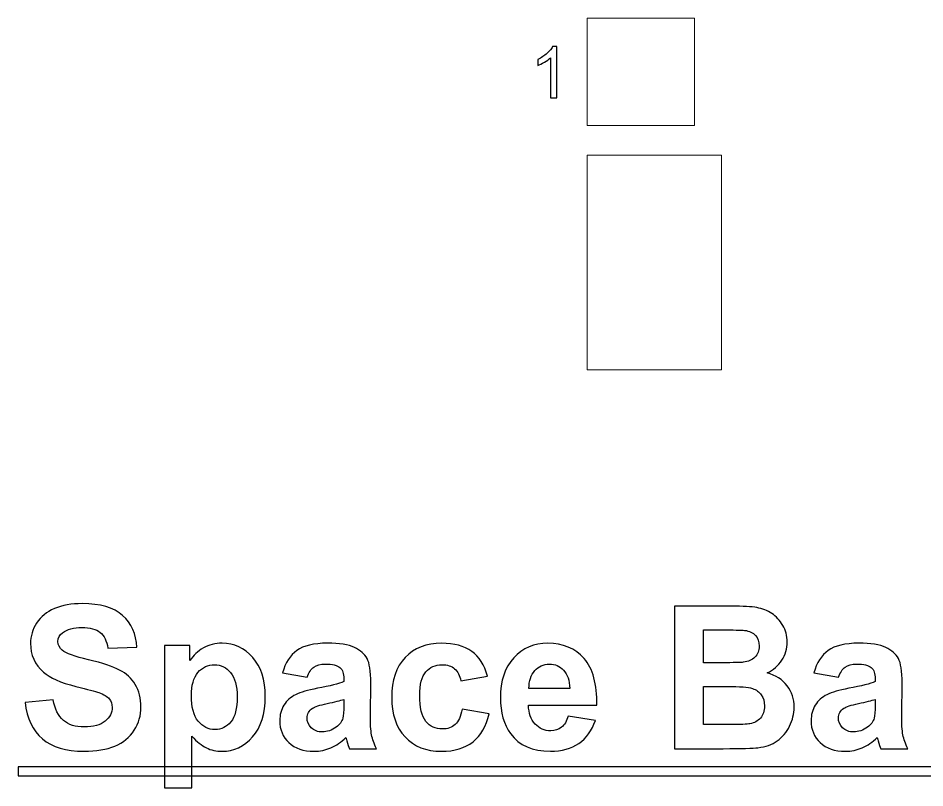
# Model space of a CAD drawing. Header units: millimetres. Extents: x -742 to 1487, y -1115 to 638.
# Drawn here: x -103.1 to 57.5, y -760.9 to -624.4 of the extents above; entities that cross this region are included whole.
import ezdxf

# ---------------------------------------------------------------- set-up
doc = ezdxf.new("R2010")
doc.units = ezdxf.units.MM
doc.layers.add('Layer 1', color=7, linetype='CONTINUOUS')

msp = doc.modelspace()

# ---------------------------------------------------------------- linework, layer by layer
at = {"layer": 'Layer 1', "color": 250, "lineweight": 9}
for points, knots in [([(-2.325, -643.437), (-2.325, -643.437), (-2.325, -624.387), (-2.325, -624.387), (-2.325, -624.387), (-2.325, -624.387), (16.725, -624.387), (16.725, -624.387), (16.725, -624.387), (16.725, -624.387), (16.725, -643.437), (16.725, -643.437), (16.725, -643.437), (16.725, -643.437), (-2.325, -643.437), (-2.325, -643.437)], [0, 0, 0, 0, 0.2, 0.2, 0.2, 0.2, 0.4, 0.4, 0.4, 0.4, 0.6, 0.6, 0.6, 0.6, 1, 1, 1, 1]), ([(-7.696, -638.545), (-7.696, -638.545), (-8.813, -638.545), (-8.813, -638.545), (-8.813, -638.545), (-8.813, -638.545), (-8.813, -631.429), (-8.813, -631.429), (-8.813, -631.429), (-9.082, -631.687), (-9.435, -631.943), (-9.871, -632.2), (-9.871, -632.2), (-10.308, -632.456), (-10.701, -632.648), (-11.048, -632.775), (-11.048, -632.775), (-11.048, -632.775), (-11.048, -631.696), (-11.048, -631.696), (-11.048, -631.696), (-10.424, -631.404), (-9.878, -631.048), (-9.41, -630.629), (-9.41, -630.629), (-8.942, -630.212), (-8.61, -629.808), (-8.415, -629.414), (-8.415, -629.414), (-8.415, -629.414), (-7.696, -629.414), (-7.696, -629.414), (-7.696, -629.414), (-7.696, -629.414), (-7.696, -638.545), (-7.696, -638.545)], [0, 0, 0, 0, 0.1, 0.1, 0.1, 0.1, 0.2, 0.2, 0.2, 0.2, 0.3, 0.3, 0.3, 0.3, 0.4, 0.4, 0.4, 0.4, 0.5, 0.5, 0.5, 0.5, 0.6, 0.6, 0.6, 0.6, 0.7, 0.7, 0.7, 0.7, 0.8, 0.8, 0.8, 0.8, 1, 1, 1, 1]), ([(-2.325, -686.765), (-2.325, -686.765), (21.488, -686.765), (21.488, -686.765), (21.488, -686.765), (21.488, -686.765), (21.488, -648.665), (21.488, -648.665), (21.488, -648.665), (21.488, -648.665), (-2.325, -648.665), (-2.325, -648.665), (-2.325, -648.665), (-2.325, -648.665), (-2.325, -686.765), (-2.325, -686.765)], [0, 0, 0, 0, 0.2, 0.2, 0.2, 0.2, 0.4, 0.4, 0.4, 0.4, 0.6, 0.6, 0.6, 0.6, 1, 1, 1, 1])]:
    msp.add_open_spline(points, degree=3, knots=knots, dxfattribs=at)
at = {"layer": 'Layer 1', "color": 250}
for points, knots in [([(-7.696, -638.545), (-7.696, -638.545), (-8.813, -638.545), (-8.813, -638.545), (-8.813, -638.545), (-8.813, -638.545), (-8.813, -631.429), (-8.813, -631.429), (-8.813, -631.429), (-9.082, -631.687), (-9.435, -631.943), (-9.871, -632.2), (-9.871, -632.2), (-10.308, -632.456), (-10.701, -632.648), (-11.048, -632.775), (-11.048, -632.775), (-11.048, -632.775), (-11.048, -631.696), (-11.048, -631.696), (-11.048, -631.696), (-10.424, -631.404), (-9.878, -631.048), (-9.41, -630.629), (-9.41, -630.629), (-8.942, -630.212), (-8.61, -629.808), (-8.415, -629.414), (-8.415, -629.414), (-8.415, -629.414), (-7.696, -629.414), (-7.696, -629.414), (-7.696, -629.414), (-7.696, -629.414), (-7.696, -638.545), (-7.696, -638.545)], [0, 0, 0, 0, 0.1, 0.1, 0.1, 0.1, 0.2, 0.2, 0.2, 0.2, 0.3, 0.3, 0.3, 0.3, 0.4, 0.4, 0.4, 0.4, 0.5, 0.5, 0.5, 0.5, 0.6, 0.6, 0.6, 0.6, 0.7, 0.7, 0.7, 0.7, 0.8, 0.8, 0.8, 0.8, 1, 1, 1, 1]), ([(-101.882, -745.727), (-101.882, -745.727), (-96.908, -745.233), (-96.908, -745.233), (-96.908, -745.233), (-96.608, -746.897), (-96.009, -748.114), (-95.097, -748.896), (-95.097, -748.896), (-94.186, -749.678), (-92.957, -750.066), (-91.411, -750.066), (-91.411, -750.066), (-89.776, -750.066), (-88.542, -749.719), (-87.713, -749.026), (-87.713, -749.026), (-86.884, -748.332), (-86.466, -747.52), (-86.466, -746.591), (-86.466, -746.591), (-86.466, -745.992), (-86.642, -745.486), (-86.989, -745.063), (-86.989, -745.063), (-87.336, -744.645), (-87.948, -744.281), (-88.818, -743.975), (-88.818, -743.975), (-89.412, -743.763), (-90.764, -743.399), (-92.881, -742.87), (-92.881, -742.87), (-95.603, -742.188), (-97.514, -741.353), (-98.613, -740.359), (-98.613, -740.359), (-100.16, -738.966), (-100.93, -737.266), (-100.93, -735.261), (-100.93, -735.261), (-100.93, -733.974), (-100.565, -732.763), (-99.842, -731.64), (-99.842, -731.64), (-99.113, -730.517), (-98.067, -729.664), (-96.697, -729.076), (-96.697, -729.076), (-95.327, -728.488), (-93.68, -728.194), (-91.74, -728.194), (-91.74, -728.194), (-88.583, -728.194), (-86.201, -728.894), (-84.608, -730.299), (-84.608, -730.299), (-83.009, -731.704), (-82.174, -733.574), (-82.092, -735.92), (-82.092, -735.92), (-82.092, -735.92), (-87.207, -736.096), (-87.207, -736.096), (-87.207, -736.096), (-87.424, -734.791), (-87.889, -733.856), (-88.6, -733.286), (-88.6, -733.286), (-89.312, -732.716), (-90.382, -732.427), (-91.805, -732.427), (-91.805, -732.427), (-93.275, -732.427), (-94.427, -732.733), (-95.256, -733.345), (-95.256, -733.345), (-95.791, -733.739), (-96.062, -734.262), (-96.062, -734.92), (-96.062, -734.92), (-96.062, -735.52), (-95.809, -736.032), (-95.303, -736.455), (-95.303, -736.455), (-94.662, -737.002), (-93.104, -737.566), (-90.629, -738.154), (-90.629, -738.154), (-88.154, -738.736), (-86.325, -739.348), (-85.143, -739.971), (-85.143, -739.971), (-83.955, -740.6), (-83.026, -741.453), (-82.356, -742.54), (-82.356, -742.54), (-81.686, -743.628), (-81.351, -744.969), (-81.351, -746.562), (-81.351, -746.562), (-81.351, -748.008), (-81.751, -749.367), (-82.556, -750.631), (-82.556, -750.631), (-83.362, -751.895), (-84.496, -752.836), (-85.966, -753.447), (-85.966, -753.447), (-87.436, -754.064), (-89.271, -754.37), (-91.464, -754.37), (-91.464, -754.37), (-94.656, -754.37), (-97.108, -753.635), (-98.819, -752.159), (-98.819, -752.159), (-100.53, -750.69), (-101.547, -748.543), (-101.882, -745.727)], [0, 0, 0, 0, 0.0322581, 0.0322581, 0.0322581, 0.0322581, 0.0645161, 0.0645161, 0.0645161, 0.0645161, 0.0967742, 0.0967742, 0.0967742, 0.0967742, 0.1290323, 0.1290323, 0.1290323, 0.1290323, 0.1612903, 0.1612903, 0.1612903, 0.1612903, 0.1935484, 0.1935484, 0.1935484, 0.1935484, 0.2258065, 0.2258065, 0.2258065, 0.2258065, 0.2580645, 0.2580645, 0.2580645, 0.2580645, 0.2903226, 0.2903226, 0.2903226, 0.2903226, 0.3225806, 0.3225806, 0.3225806, 0.3225806, 0.3548387, 0.3548387, 0.3548387, 0.3548387, 0.3870968, 0.3870968, 0.3870968, 0.3870968, 0.4193548, 0.4193548, 0.4193548, 0.4193548, 0.4516129, 0.4516129, 0.4516129, 0.4516129, 0.483871, 0.483871, 0.483871, 0.483871, 0.516129, 0.516129, 0.516129, 0.516129, 0.5483871, 0.5483871, 0.5483871, 0.5483871, 0.5806452, 0.5806452, 0.5806452, 0.5806452, 0.6129032, 0.6129032, 0.6129032, 0.6129032, 0.6451613, 0.6451613, 0.6451613, 0.6451613, 0.6774194, 0.6774194, 0.6774194, 0.6774194, 0.7096774, 0.7096774, 0.7096774, 0.7096774, 0.7419355, 0.7419355, 0.7419355, 0.7419355, 0.7741935, 0.7741935, 0.7741935, 0.7741935, 0.8064516, 0.8064516, 0.8064516, 0.8064516, 0.8387097, 0.8387097, 0.8387097, 0.8387097, 0.8709677, 0.8709677, 0.8709677, 0.8709677, 0.9032258, 0.9032258, 0.9032258, 0.9032258, 0.9354839, 0.9354839, 0.9354839, 0.9354839, 1, 1, 1, 1]), ([(13.199, -728.653), (13.199, -728.653), (23.301, -728.653), (23.301, -728.653), (23.301, -728.653), (25.305, -728.653), (26.793, -728.735), (27.775, -728.9), (27.775, -728.9), (28.763, -729.07), (29.639, -729.417), (30.415, -729.94), (30.415, -729.94), (31.191, -730.47), (31.838, -731.169), (32.355, -732.045), (32.355, -732.045), (32.873, -732.921), (33.131, -733.909), (33.131, -734.997), (33.131, -734.997), (33.131, -736.173), (32.814, -737.26), (32.179, -738.242), (32.179, -738.242), (31.544, -739.23), (30.679, -739.965), (29.592, -740.459), (29.592, -740.459), (31.126, -740.912), (32.302, -741.676), (33.131, -742.758), (33.131, -742.758), (33.954, -743.84), (34.366, -745.11), (34.366, -746.574), (34.366, -746.574), (34.366, -747.726), (34.101, -748.843), (33.566, -749.931), (33.566, -749.931), (33.031, -751.019), (32.302, -751.889), (31.373, -752.542), (31.373, -752.542), (30.45, -753.188), (29.309, -753.588), (27.951, -753.741), (27.951, -753.741), (27.105, -753.829), (25.053, -753.888), (21.801, -753.912), (21.801, -753.912), (21.801, -753.912), (13.199, -753.912), (13.199, -753.912), (13.199, -753.912), (13.199, -753.912), (13.199, -728.653), (13.199, -728.653)], [0, 0, 0, 0, 0.0625, 0.0625, 0.0625, 0.0625, 0.125, 0.125, 0.125, 0.125, 0.1875, 0.1875, 0.1875, 0.1875, 0.25, 0.25, 0.25, 0.25, 0.3125, 0.3125, 0.3125, 0.3125, 0.375, 0.375, 0.375, 0.375, 0.4375, 0.4375, 0.4375, 0.4375, 0.5, 0.5, 0.5, 0.5, 0.5625, 0.5625, 0.5625, 0.5625, 0.625, 0.625, 0.625, 0.625, 0.6875, 0.6875, 0.6875, 0.6875, 0.75, 0.75, 0.75, 0.75, 0.8125, 0.8125, 0.8125, 0.8125, 0.875, 0.875, 0.875, 0.875, 1, 1, 1, 1]), ([(18.315, -732.851), (18.315, -732.851), (18.315, -738.672), (18.315, -738.672), (18.315, -738.672), (18.315, -738.672), (21.654, -738.672), (21.654, -738.672), (21.654, -738.672), (23.636, -738.672), (24.87, -738.642), (25.352, -738.583), (25.352, -738.583), (26.223, -738.483), (26.911, -738.184), (27.41, -737.684), (27.41, -737.684), (27.91, -737.184), (28.157, -736.531), (28.157, -735.72), (28.157, -735.72), (28.157, -734.938), (27.94, -734.309), (27.51, -733.821), (27.51, -733.821), (27.081, -733.333), (26.44, -733.039), (25.594, -732.939), (25.594, -732.939), (25.088, -732.88), (23.636, -732.851), (21.243, -732.851), (21.243, -732.851), (21.243, -732.851), (18.315, -732.851), (18.315, -732.851)], [0, 0, 0, 0, 0.1, 0.1, 0.1, 0.1, 0.2, 0.2, 0.2, 0.2, 0.3, 0.3, 0.3, 0.3, 0.4, 0.4, 0.4, 0.4, 0.5, 0.5, 0.5, 0.5, 0.6, 0.6, 0.6, 0.6, 0.7, 0.7, 0.7, 0.7, 0.8, 0.8, 0.8, 0.8, 1, 1, 1, 1]), ([(-77.188, -735.602), (-77.188, -735.602), (-72.673, -735.602), (-72.673, -735.602), (-72.673, -735.602), (-72.673, -735.602), (-72.673, -738.289), (-72.673, -738.289), (-72.673, -738.289), (-72.085, -737.372), (-71.297, -736.631), (-70.297, -736.061), (-70.297, -736.061), (-69.298, -735.497), (-68.186, -735.214), (-66.969, -735.214), (-66.969, -735.214), (-64.847, -735.214), (-63.042, -736.049), (-61.56, -737.719), (-61.56, -737.719), (-60.078, -739.383), (-59.338, -741.711), (-59.338, -744.686), (-59.338, -744.686), (-59.338, -747.75), (-60.084, -750.125), (-61.578, -751.824), (-61.578, -751.824), (-63.071, -753.523), (-64.882, -754.37), (-67.01, -754.37), (-67.01, -754.37), (-68.022, -754.37), (-68.939, -754.17), (-69.762, -753.765), (-69.762, -753.765), (-70.579, -753.365), (-71.45, -752.677), (-72.355, -751.701), (-72.355, -751.701), (-72.355, -751.701), (-72.355, -760.861), (-72.355, -760.861), (-72.355, -760.861), (-72.355, -760.861), (-77.188, -760.861), (-77.188, -760.861), (-77.188, -760.861), (-77.188, -760.861), (-77.188, -735.602), (-77.188, -735.602)], [0, 0, 0, 0, 0.0714286, 0.0714286, 0.0714286, 0.0714286, 0.1428571, 0.1428571, 0.1428571, 0.1428571, 0.2142857, 0.2142857, 0.2142857, 0.2142857, 0.2857143, 0.2857143, 0.2857143, 0.2857143, 0.3571429, 0.3571429, 0.3571429, 0.3571429, 0.4285714, 0.4285714, 0.4285714, 0.4285714, 0.5, 0.5, 0.5, 0.5, 0.5714286, 0.5714286, 0.5714286, 0.5714286, 0.6428571, 0.6428571, 0.6428571, 0.6428571, 0.7142857, 0.7142857, 0.7142857, 0.7142857, 0.7857143, 0.7857143, 0.7857143, 0.7857143, 0.8571429, 0.8571429, 0.8571429, 0.8571429, 1, 1, 1, 1]), ([(-51.9, -741.247), (-51.9, -741.247), (-56.274, -740.471), (-56.274, -740.471), (-56.274, -740.471), (-55.78, -738.683), (-54.928, -737.36), (-53.723, -736.502), (-53.723, -736.502), (-52.517, -735.644), (-50.724, -735.214), (-48.349, -735.214), (-48.349, -735.214), (-46.191, -735.214), (-44.58, -735.467), (-43.521, -735.979), (-43.521, -735.979), (-42.469, -736.49), (-41.722, -737.137), (-41.293, -737.925), (-41.293, -737.925), (-40.864, -738.713), (-40.646, -740.153), (-40.646, -742.258), (-40.646, -742.258), (-40.646, -742.258), (-40.717, -747.903), (-40.717, -747.903), (-40.717, -747.903), (-40.717, -749.508), (-40.64, -750.695), (-40.487, -751.46), (-40.487, -751.46), (-40.335, -752.224), (-40.047, -753.041), (-39.623, -753.912), (-39.623, -753.912), (-39.623, -753.912), (-44.421, -753.912), (-44.421, -753.912), (-44.421, -753.912), (-44.544, -753.594), (-44.703, -753.124), (-44.885, -752.5), (-44.885, -752.5), (-44.962, -752.212), (-45.021, -752.024), (-45.056, -751.936), (-45.056, -751.936), (-45.879, -752.747), (-46.761, -753.353), (-47.702, -753.759), (-47.702, -753.759), (-48.643, -754.164), (-49.642, -754.37), (-50.706, -754.37), (-50.706, -754.37), (-52.582, -754.37), (-54.064, -753.859), (-55.145, -752.836), (-55.145, -752.836), (-56.227, -751.818), (-56.768, -750.525), (-56.768, -748.961), (-56.768, -748.961), (-56.768, -747.932), (-56.521, -747.009), (-56.027, -746.197), (-56.027, -746.197), (-55.533, -745.392), (-54.846, -744.769), (-53.952, -744.34), (-53.952, -744.34), (-53.064, -743.91), (-51.782, -743.534), (-50.107, -743.211), (-50.107, -743.211), (-47.849, -742.787), (-46.279, -742.388), (-45.409, -742.023), (-45.409, -742.023), (-45.409, -742.023), (-45.409, -741.535), (-45.409, -741.535), (-45.409, -741.535), (-45.409, -740.594), (-45.638, -739.924), (-46.097, -739.518), (-46.097, -739.518), (-46.561, -739.118), (-47.431, -738.919), (-48.707, -738.919), (-48.707, -738.919), (-49.572, -738.919), (-50.242, -739.089), (-50.724, -739.436), (-50.724, -739.436), (-51.212, -739.777), (-51.6, -740.383), (-51.9, -741.247)], [0, 0, 0, 0, 0.0384615, 0.0384615, 0.0384615, 0.0384615, 0.0769231, 0.0769231, 0.0769231, 0.0769231, 0.1153846, 0.1153846, 0.1153846, 0.1153846, 0.1538462, 0.1538462, 0.1538462, 0.1538462, 0.1923077, 0.1923077, 0.1923077, 0.1923077, 0.2307692, 0.2307692, 0.2307692, 0.2307692, 0.2692308, 0.2692308, 0.2692308, 0.2692308, 0.3076923, 0.3076923, 0.3076923, 0.3076923, 0.3461538, 0.3461538, 0.3461538, 0.3461538, 0.3846154, 0.3846154, 0.3846154, 0.3846154, 0.4230769, 0.4230769, 0.4230769, 0.4230769, 0.4615385, 0.4615385, 0.4615385, 0.4615385, 0.5, 0.5, 0.5, 0.5, 0.5384615, 0.5384615, 0.5384615, 0.5384615, 0.5769231, 0.5769231, 0.5769231, 0.5769231, 0.6153846, 0.6153846, 0.6153846, 0.6153846, 0.6538462, 0.6538462, 0.6538462, 0.6538462, 0.6923077, 0.6923077, 0.6923077, 0.6923077, 0.7307692, 0.7307692, 0.7307692, 0.7307692, 0.7692308, 0.7692308, 0.7692308, 0.7692308, 0.8076923, 0.8076923, 0.8076923, 0.8076923, 0.8461538, 0.8461538, 0.8461538, 0.8461538, 0.8846154, 0.8846154, 0.8846154, 0.8846154, 0.9230769, 0.9230769, 0.9230769, 0.9230769, 1, 1, 1, 1]), ([(-19.932, -741.035), (-19.932, -741.035), (-24.695, -741.882), (-24.695, -741.882), (-24.695, -741.882), (-24.854, -740.935), (-25.218, -740.224), (-25.788, -739.742), (-25.788, -739.742), (-26.359, -739.265), (-27.094, -739.024), (-27.999, -739.024), (-27.999, -739.024), (-29.204, -739.024), (-30.169, -739.442), (-30.886, -740.277), (-30.886, -740.277), (-31.603, -741.112), (-31.962, -742.505), (-31.962, -744.463), (-31.962, -744.463), (-31.962, -746.638), (-31.597, -748.173), (-30.868, -749.073), (-30.868, -749.073), (-30.139, -749.972), (-29.163, -750.419), (-27.94, -750.419), (-27.94, -750.419), (-27.023, -750.419), (-26.271, -750.154), (-25.688, -749.631), (-25.688, -749.631), (-25.101, -749.108), (-24.689, -748.208), (-24.448, -746.927), (-24.448, -746.927), (-24.448, -746.927), (-19.685, -747.738), (-19.685, -747.738), (-19.685, -747.738), (-20.179, -749.925), (-21.126, -751.577), (-22.525, -752.694), (-22.525, -752.694), (-23.925, -753.812), (-25.8, -754.37), (-28.158, -754.37), (-28.158, -754.37), (-30.827, -754.37), (-32.962, -753.523), (-34.549, -751.836), (-34.549, -751.836), (-36.142, -750.143), (-36.936, -747.803), (-36.936, -744.81), (-36.936, -744.81), (-36.936, -741.782), (-36.137, -739.43), (-34.543, -737.743), (-34.543, -737.743), (-32.95, -736.055), (-30.792, -735.214), (-28.07, -735.214), (-28.07, -735.214), (-25.847, -735.214), (-24.077, -735.696), (-22.76, -736.655), (-22.76, -736.655), (-21.449, -737.613), (-20.509, -739.071), (-19.932, -741.035)], [0, 0, 0, 0, 0.0526316, 0.0526316, 0.0526316, 0.0526316, 0.1052632, 0.1052632, 0.1052632, 0.1052632, 0.1578947, 0.1578947, 0.1578947, 0.1578947, 0.2105263, 0.2105263, 0.2105263, 0.2105263, 0.2631579, 0.2631579, 0.2631579, 0.2631579, 0.3157895, 0.3157895, 0.3157895, 0.3157895, 0.3684211, 0.3684211, 0.3684211, 0.3684211, 0.4210526, 0.4210526, 0.4210526, 0.4210526, 0.4736842, 0.4736842, 0.4736842, 0.4736842, 0.5263158, 0.5263158, 0.5263158, 0.5263158, 0.5789474, 0.5789474, 0.5789474, 0.5789474, 0.6315789, 0.6315789, 0.6315789, 0.6315789, 0.6842105, 0.6842105, 0.6842105, 0.6842105, 0.7368421, 0.7368421, 0.7368421, 0.7368421, 0.7894737, 0.7894737, 0.7894737, 0.7894737, 0.8421053, 0.8421053, 0.8421053, 0.8421053, 0.8947368, 0.8947368, 0.8947368, 0.8947368, 1, 1, 1, 1]), ([(-5.674, -748.126), (-5.674, -748.126), (-0.841, -748.937), (-0.841, -748.937), (-0.841, -748.937), (-1.459, -750.707), (-2.44, -752.054), (-3.775, -752.983), (-3.775, -752.983), (-5.116, -753.906), (-6.791, -754.37), (-8.796, -754.37), (-8.796, -754.37), (-11.977, -754.37), (-14.335, -753.329), (-15.858, -751.248), (-15.858, -751.248), (-17.063, -749.578), (-17.669, -747.473), (-17.669, -744.927), (-17.669, -744.927), (-17.669, -741.894), (-16.875, -739.512), (-15.293, -737.796), (-15.293, -737.796), (-13.712, -736.073), (-11.707, -735.214), (-9.284, -735.214), (-9.284, -735.214), (-6.568, -735.214), (-4.422, -736.114), (-2.846, -737.913), (-2.846, -737.913), (-1.276, -739.712), (-0.524, -742.47), (-0.594, -746.186), (-0.594, -746.186), (-0.594, -746.186), (-12.695, -746.186), (-12.695, -746.186), (-12.695, -746.186), (-12.659, -747.62), (-12.271, -748.737), (-11.524, -749.537), (-11.524, -749.537), (-10.784, -750.337), (-9.855, -750.737), (-8.749, -750.737), (-8.749, -750.737), (-7.991, -750.737), (-7.356, -750.531), (-6.844, -750.119), (-6.844, -750.119), (-6.327, -749.708), (-5.939, -749.043), (-5.674, -748.126)], [0, 0, 0, 0, 0.0666667, 0.0666667, 0.0666667, 0.0666667, 0.1333333, 0.1333333, 0.1333333, 0.1333333, 0.2, 0.2, 0.2, 0.2, 0.2666667, 0.2666667, 0.2666667, 0.2666667, 0.3333333, 0.3333333, 0.3333333, 0.3333333, 0.4, 0.4, 0.4, 0.4, 0.4666667, 0.4666667, 0.4666667, 0.4666667, 0.5333333, 0.5333333, 0.5333333, 0.5333333, 0.6, 0.6, 0.6, 0.6, 0.6666667, 0.6666667, 0.6666667, 0.6666667, 0.7333333, 0.7333333, 0.7333333, 0.7333333, 0.8, 0.8, 0.8, 0.8, 0.8666667, 0.8666667, 0.8666667, 0.8666667, 1, 1, 1, 1]), ([(42.239, -741.247), (42.239, -741.247), (37.864, -740.471), (37.864, -740.471), (37.864, -740.471), (38.358, -738.683), (39.211, -737.36), (40.416, -736.502), (40.416, -736.502), (41.621, -735.644), (43.415, -735.214), (45.79, -735.214), (45.79, -735.214), (47.948, -735.214), (49.559, -735.467), (50.617, -735.979), (50.617, -735.979), (51.67, -736.49), (52.416, -737.137), (52.846, -737.925), (52.846, -737.925), (53.275, -738.713), (53.492, -740.153), (53.492, -742.258), (53.492, -742.258), (53.492, -742.258), (53.422, -747.903), (53.422, -747.903), (53.422, -747.903), (53.422, -749.508), (53.498, -750.695), (53.651, -751.46), (53.651, -751.46), (53.804, -752.224), (54.092, -753.041), (54.515, -753.912), (54.515, -753.912), (54.515, -753.912), (49.718, -753.912), (49.718, -753.912), (49.718, -753.912), (49.594, -753.594), (49.435, -753.124), (49.253, -752.5), (49.253, -752.5), (49.177, -752.212), (49.118, -752.024), (49.083, -751.936), (49.083, -751.936), (48.259, -752.747), (47.378, -753.353), (46.437, -753.759), (46.437, -753.759), (45.496, -754.164), (44.497, -754.37), (43.432, -754.37), (43.432, -754.37), (41.557, -754.37), (40.075, -753.859), (38.993, -752.836), (38.993, -752.836), (37.911, -751.818), (37.37, -750.525), (37.37, -748.961), (37.37, -748.961), (37.37, -747.932), (37.617, -747.009), (38.111, -746.197), (38.111, -746.197), (38.605, -745.392), (39.293, -744.769), (40.187, -744.34), (40.187, -744.34), (41.075, -743.91), (42.356, -743.534), (44.032, -743.211), (44.032, -743.211), (46.29, -742.787), (47.86, -742.388), (48.73, -742.023), (48.73, -742.023), (48.73, -742.023), (48.73, -741.535), (48.73, -741.535), (48.73, -741.535), (48.73, -740.594), (48.501, -739.924), (48.042, -739.518), (48.042, -739.518), (47.577, -739.118), (46.707, -738.919), (45.431, -738.919), (45.431, -738.919), (44.567, -738.919), (43.897, -739.089), (43.415, -739.436), (43.415, -739.436), (42.927, -739.777), (42.539, -740.383), (42.239, -741.247)], [0, 0, 0, 0, 0.0384615, 0.0384615, 0.0384615, 0.0384615, 0.0769231, 0.0769231, 0.0769231, 0.0769231, 0.1153846, 0.1153846, 0.1153846, 0.1153846, 0.1538462, 0.1538462, 0.1538462, 0.1538462, 0.1923077, 0.1923077, 0.1923077, 0.1923077, 0.2307692, 0.2307692, 0.2307692, 0.2307692, 0.2692308, 0.2692308, 0.2692308, 0.2692308, 0.3076923, 0.3076923, 0.3076923, 0.3076923, 0.3461538, 0.3461538, 0.3461538, 0.3461538, 0.3846154, 0.3846154, 0.3846154, 0.3846154, 0.4230769, 0.4230769, 0.4230769, 0.4230769, 0.4615385, 0.4615385, 0.4615385, 0.4615385, 0.5, 0.5, 0.5, 0.5, 0.5384615, 0.5384615, 0.5384615, 0.5384615, 0.5769231, 0.5769231, 0.5769231, 0.5769231, 0.6153846, 0.6153846, 0.6153846, 0.6153846, 0.6538462, 0.6538462, 0.6538462, 0.6538462, 0.6923077, 0.6923077, 0.6923077, 0.6923077, 0.7307692, 0.7307692, 0.7307692, 0.7307692, 0.7692308, 0.7692308, 0.7692308, 0.7692308, 0.8076923, 0.8076923, 0.8076923, 0.8076923, 0.8461538, 0.8461538, 0.8461538, 0.8461538, 0.8846154, 0.8846154, 0.8846154, 0.8846154, 0.9230769, 0.9230769, 0.9230769, 0.9230769, 1, 1, 1, 1]), ([(-5.392, -743.222), (-5.427, -741.817), (-5.786, -740.747), (-6.474, -740.018), (-6.474, -740.018), (-7.162, -739.283), (-7.997, -738.919), (-8.984, -738.919), (-8.984, -738.919), (-10.037, -738.919), (-10.907, -739.307), (-11.595, -740.077), (-11.595, -740.077), (-12.283, -740.847), (-12.618, -741.899), (-12.606, -743.222), (-12.606, -743.222), (-12.606, -743.222), (-5.392, -743.222), (-5.392, -743.222)], [0, 0, 0, 0, 0.1666667, 0.1666667, 0.1666667, 0.1666667, 0.3333333, 0.3333333, 0.3333333, 0.3333333, 0.5, 0.5, 0.5, 0.5, 0.6666667, 0.6666667, 0.6666667, 0.6666667, 1, 1, 1, 1]), ([(-72.426, -744.475), (-72.426, -746.539), (-72.02, -748.061), (-71.203, -749.049), (-71.203, -749.049), (-70.391, -750.031), (-69.398, -750.525), (-68.233, -750.525), (-68.233, -750.525), (-67.11, -750.525), (-66.176, -750.072), (-65.429, -749.167), (-65.429, -749.167), (-64.682, -748.261), (-64.312, -746.78), (-64.312, -744.716), (-64.312, -744.716), (-64.312, -742.787), (-64.694, -741.359), (-65.464, -740.424), (-65.464, -740.424), (-66.228, -739.489), (-67.181, -739.024), (-68.316, -739.024), (-68.316, -739.024), (-69.498, -739.024), (-70.479, -739.483), (-71.256, -740.4), (-71.256, -740.4), (-72.038, -741.317), (-72.426, -742.676), (-72.426, -744.475)], [0, 0, 0, 0, 0.1111111, 0.1111111, 0.1111111, 0.1111111, 0.2222222, 0.2222222, 0.2222222, 0.2222222, 0.3333333, 0.3333333, 0.3333333, 0.3333333, 0.4444444, 0.4444444, 0.4444444, 0.4444444, 0.5555556, 0.5555556, 0.5555556, 0.5555556, 0.6666667, 0.6666667, 0.6666667, 0.6666667, 0.7777778, 0.7777778, 0.7777778, 0.7777778, 1, 1, 1, 1]), ([(18.315, -742.87), (18.315, -742.87), (18.315, -749.643), (18.315, -749.643), (18.315, -749.643), (18.315, -749.643), (23.042, -749.643), (23.042, -749.643), (23.042, -749.643), (24.876, -749.643), (26.046, -749.59), (26.54, -749.49), (26.54, -749.49), (27.299, -749.349), (27.916, -749.014), (28.392, -748.479), (28.392, -748.479), (28.869, -747.938), (29.11, -747.226), (29.11, -746.327), (29.11, -746.327), (29.11, -745.562), (28.927, -744.922), (28.557, -744.392), (28.557, -744.392), (28.192, -743.863), (27.657, -743.475), (26.964, -743.234), (26.964, -743.234), (26.27, -742.993), (24.759, -742.87), (22.436, -742.87), (22.436, -742.87), (22.436, -742.87), (18.315, -742.87), (18.315, -742.87)], [0, 0, 0, 0, 0.1, 0.1, 0.1, 0.1, 0.2, 0.2, 0.2, 0.2, 0.3, 0.3, 0.3, 0.3, 0.4, 0.4, 0.4, 0.4, 0.5, 0.5, 0.5, 0.5, 0.6, 0.6, 0.6, 0.6, 0.7, 0.7, 0.7, 0.7, 0.8, 0.8, 0.8, 0.8, 1, 1, 1, 1]), ([(-45.409, -745.163), (-46.026, -745.368), (-47.008, -745.615), (-48.354, -745.904), (-48.354, -745.904), (-49.695, -746.192), (-50.577, -746.474), (-50.988, -746.744), (-50.988, -746.744), (-51.618, -747.197), (-51.935, -747.761), (-51.935, -748.449), (-51.935, -748.449), (-51.935, -749.131), (-51.682, -749.714), (-51.177, -750.207), (-51.177, -750.207), (-50.671, -750.701), (-50.03, -750.948), (-49.248, -750.948), (-49.248, -750.948), (-48.378, -750.948), (-47.543, -750.66), (-46.749, -750.09), (-46.749, -750.09), (-46.167, -749.649), (-45.779, -749.12), (-45.597, -748.485), (-45.597, -748.485), (-45.473, -748.073), (-45.409, -747.285), (-45.409, -746.127), (-45.409, -746.127), (-45.409, -746.127), (-45.409, -745.163), (-45.409, -745.163)], [0, 0, 0, 0, 0.1, 0.1, 0.1, 0.1, 0.2, 0.2, 0.2, 0.2, 0.3, 0.3, 0.3, 0.3, 0.4, 0.4, 0.4, 0.4, 0.5, 0.5, 0.5, 0.5, 0.6, 0.6, 0.6, 0.6, 0.7, 0.7, 0.7, 0.7, 0.8, 0.8, 0.8, 0.8, 1, 1, 1, 1]), ([(48.73, -745.163), (48.113, -745.368), (47.131, -745.615), (45.784, -745.904), (45.784, -745.904), (44.444, -746.192), (43.562, -746.474), (43.15, -746.744), (43.15, -746.744), (42.521, -747.197), (42.203, -747.761), (42.203, -748.449), (42.203, -748.449), (42.203, -749.131), (42.456, -749.714), (42.962, -750.207), (42.962, -750.207), (43.468, -750.701), (44.108, -750.948), (44.89, -750.948), (44.89, -750.948), (45.761, -750.948), (46.596, -750.66), (47.389, -750.09), (47.389, -750.09), (47.971, -749.649), (48.359, -749.12), (48.542, -748.485), (48.542, -748.485), (48.665, -748.073), (48.73, -747.285), (48.73, -746.127), (48.73, -746.127), (48.73, -746.127), (48.73, -745.163), (48.73, -745.163)], [0, 0, 0, 0, 0.1, 0.1, 0.1, 0.1, 0.2, 0.2, 0.2, 0.2, 0.3, 0.3, 0.3, 0.3, 0.4, 0.4, 0.4, 0.4, 0.5, 0.5, 0.5, 0.5, 0.6, 0.6, 0.6, 0.6, 0.7, 0.7, 0.7, 0.7, 0.8, 0.8, 0.8, 0.8, 1, 1, 1, 1]), ([(-103.117, -757.119), (-103.117, -757.119), (89.07, -757.119), (89.07, -757.119), (89.07, -757.119), (89.07, -757.119), (89.07, -758.722), (89.07, -758.722), (89.07, -758.722), (89.07, -758.722), (-103.117, -758.722), (-103.117, -758.722), (-103.117, -758.722), (-103.117, -758.722), (-103.117, -757.119), (-103.117, -757.119)], [0, 0, 0, 0, 0.2, 0.2, 0.2, 0.2, 0.4, 0.4, 0.4, 0.4, 0.6, 0.6, 0.6, 0.6, 1, 1, 1, 1])]:
    msp.add_open_spline(points, degree=3, knots=knots, dxfattribs=at)

doc.saveas('drawing.dxf')
